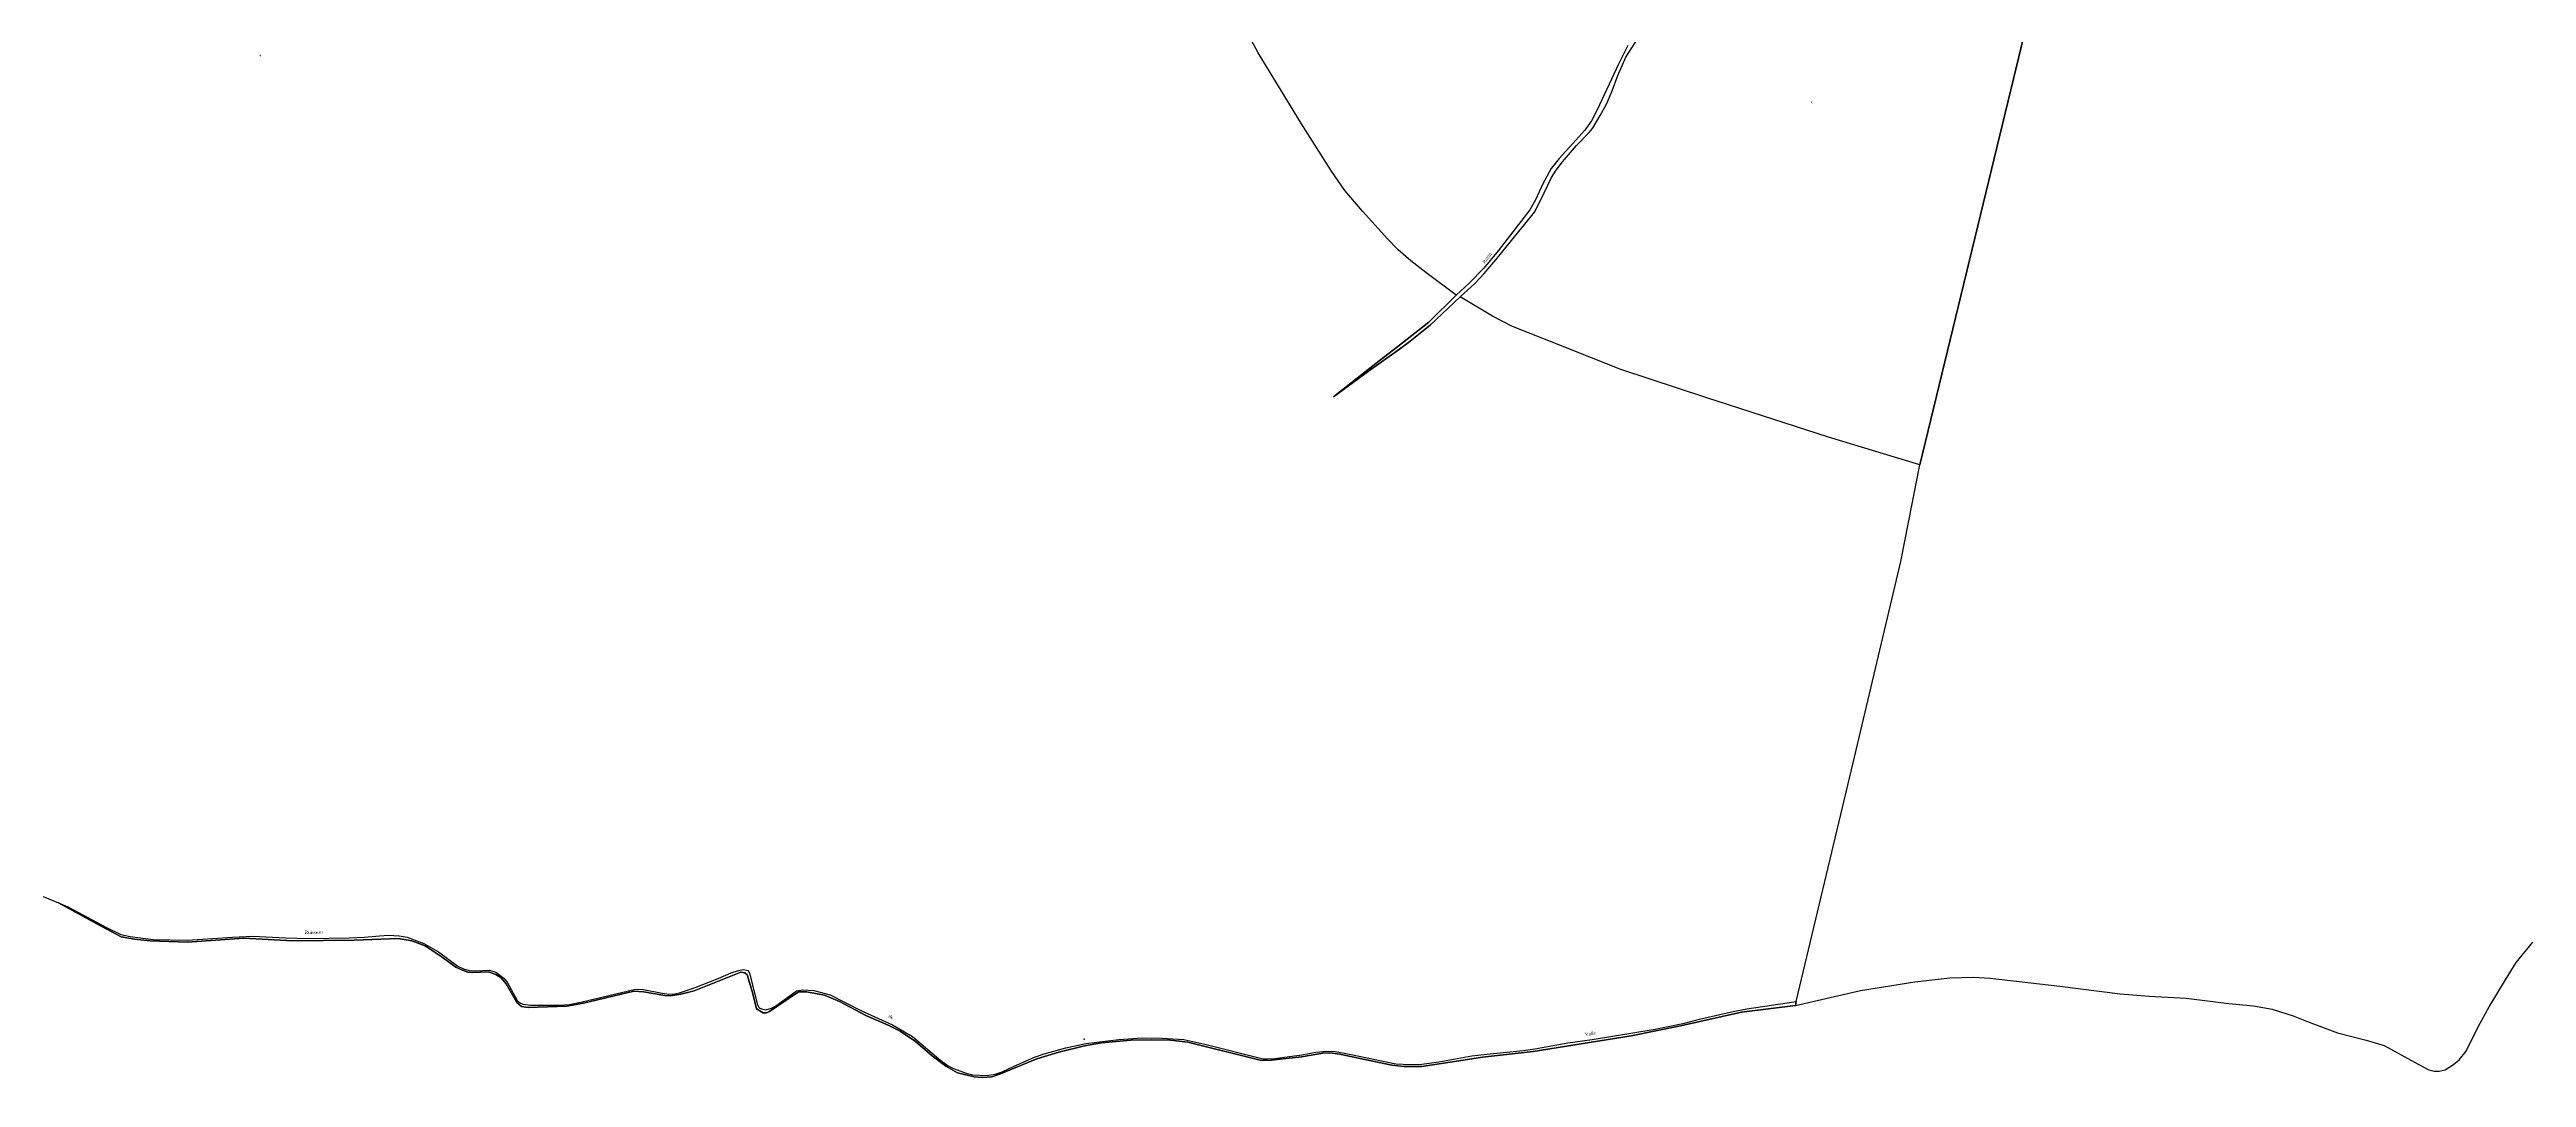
# Model space of a CAD drawing. Extents: x 1189447 to 1205702, y 6141591 to 6152844.
# Drawn here: x 1191241 to 1193511, y 6144427 to 6145369 of the extents above; entities that cross this region are included whole.
import ezdxf

# ---------------------------------------------------------------- set-up
doc = ezdxf.new("R2010")
doc.units = 0
doc.linetypes.add('CONTINU', pattern=[0])
doc.layers.get('0').update_dxf_attribs({"linetype": 'CONTINU'})
for name, color, linetype in [('1FLECHEFL', 7, 'CONTINU'), ('1LIEUDIT', 7, 'CONTINU'), ('1PARCELLE', 7, 'CONTINU'), ('1SECTION', 7, 'CONTINU'), ('1SUBDSECT', 7, 'CONTINU'), ('1TRONFLUV', 7, 'CONTINU'), ('3PARCELLETEX', 7, 'CONTINU'), ('3TRONFLUVTEX', 7, 'CONTINU')]:
    doc.layers.add(name, color=color, linetype=linetype)
doc.styles.get("Standard").update_dxf_attribs({"font": 'Times New Roman'})

# ---------------------------------------------------------------- blocks, each defined once
blk = doc.blocks.new('FLECHRU1')
blk.add_point((0, 0))

msp = doc.modelspace()

# ---------------------------------------------------------------- linework, layer by layer
at = {"layer": '1LIEUDIT'}
msp.add_lwpolyline([(1191235.05, 6144593.12), (1191249.07, 6144587.35), (1191284.41, 6144567.97), (1191306.6, 6144556.23), (1191318.83, 6144553.95), (1191333.16, 6144552.36), (1191367.43, 6144551.26), (1191419.04, 6144554.88), (1191463.68, 6144552.43), (1191520.21, 6144552.94), (1191560.77, 6144554.51), (1191572.89, 6144552.54), (1191585.24, 6144547.77), (1191599.76, 6144538.22), (1191613.39, 6144528.41), (1191619.27, 6144525.41), (1191624.31, 6144523.85), (1191628.48, 6144523.31), (1191643.14, 6144523.95), (1191649.87, 6144521.6), (1191654.64, 6144518.43), (1191659.27, 6144512.9), (1191669.17, 6144495.82), (1191673.39, 6144492.36), (1191679.6, 6144491.29), (1191715, 6144492.63), (1191730.2, 6144495.2), (1191776.48, 6144506.29), (1191785.35, 6144505.78), (1191804.62, 6144502.19), (1191809.92, 6144502.14), (1191819.51, 6144503.61), (1191831.78, 6144506.74), (1191874.37, 6144523.84), (1191877.95, 6144523.24), (1191880.27, 6144521.24), (1191885.11, 6144505.24), (1191888.91, 6144490.16), (1191894.98, 6144486.44), (1191897.97, 6144486.48), (1191900.69, 6144487.75), (1191927.23, 6144505.55), (1191934.63, 6144505.74), (1191951.09, 6144502.56), (1191964.85, 6144496.76), (1191988.96, 6144484.06), (1192009.35, 6144475.24), (1192020.46, 6144469.74), (1192034.45, 6144460.33), (1192049.69, 6144447), (1192062.33, 6144437.52), (1192073.03, 6144431.61), (1192088.15, 6144427.7), (1192095.44, 6144427.25), (1192104.29, 6144427.77), (1192112.47, 6144430.48), (1192145.62, 6144444.28), (1192165.8, 6144450.44), (1192189.27, 6144456.13), (1192204.89, 6144458.82), (1192231.83, 6144461.42), (1192251.17, 6144461.77), (1192268.18, 6144461.35), (1192283.96, 6144459.7), (1192350.26, 6144443.17), (1192357.94, 6144442.8), (1192368.56, 6144444.01), (1192388.03, 6144446.17), (1192407.61, 6144449.64), (1192414.28, 6144449.77), (1192423.09, 6144448.74), (1192470.98, 6144438.5), (1192482.02, 6144437.14), (1192498.32, 6144437.34), (1192508.5, 6144438.92), (1192554.15, 6144445.8), (1192600.35, 6144451), (1192690.36, 6144465.38), (1192735.57, 6144474.42), (1192791.43, 6144487.08), (1192840.87, 6144493.19), (1192841.39, 6144496.87), (1192893.63, 6144715.44), (1192937.52, 6144900.1), (1192954.87, 6144988.46), (1193038.2, 6145332.18), (1193104.98, 6145608.88)], dxfattribs=at)
at = {"layer": '1PARCELLE'}
for points in [[(1193104.98, 6145608.88), (1193038.2, 6145332.18), (1192954.87, 6144988.46), (1192954.87, 6144988.46), (1192870.96, 6145013.81), (1192759.54, 6145049.84), (1192680.69, 6145075.83), (1192623.97, 6145098.44), (1192581.67, 6145115.41), (1192563.16, 6145124.87), (1192533.45, 6145142.54), (1192546.92, 6145154.8), (1192555.55, 6145163.86), (1192566.37, 6145176.45), (1192580.57, 6145194.22), (1192592.85, 6145208.93), (1192601.63, 6145220.21), (1192607.34, 6145230.61), (1192617.3, 6145251.8), (1192621.58, 6145258.67), (1192627.37, 6145266.1), (1192640.17, 6145281.28), (1192651.82, 6145292.97), (1192654.75, 6145296.84), (1192661.96, 6145308.59), (1192667.78, 6145319.16), (1192672.96, 6145331.35), (1192678.16, 6145345.24), (1192685.43, 6145362.07), (1192704.64, 6145391.87)], [(1191235.05, 6144593.12), (1191249.07, 6144587.35), (1191257.71, 6144583.59), (1191293.13, 6144564.69), (1191306.27, 6144558.21), (1191314.74, 6144556.33), (1191335.9, 6144553.67), (1191367.33, 6144553.14), (1191408.57, 6144555.83), (1191427.14, 6144556.75), (1191457.07, 6144555.27), (1191478.68, 6144554.55), (1191515.36, 6144555.08), (1191529.66, 6144555.85), (1191543.4, 6144557.15), (1191551.57, 6144557.57), (1191561.36, 6144557.05), (1191568.77, 6144555.85), (1191583.81, 6144550.09), (1191597.47, 6144542.36), (1191615.08, 6144529.24), (1191620.21, 6144526.86), (1191625.4, 6144525.22), (1191630.89, 6144524.98), (1191644.03, 6144525.6), (1191649.83, 6144523.7), (1191657.14, 6144518.25), (1191660.32, 6144514.67), (1191669.52, 6144497.88), (1191672.6, 6144495.22), (1191674.97, 6144494.37), (1191681.64, 6144493.52), (1191708.24, 6144493.53), (1191717.01, 6144494.09), (1191729.08, 6144496.69), (1191777.81, 6144508.03), (1191785.16, 6144507.82), (1191800.75, 6144504.74), (1191808.53, 6144503.62), (1191813.93, 6144503.9), (1191819.22, 6144505.18), (1191832.63, 6144509.63), (1191853.67, 6144517.82), (1191865.43, 6144523), (1191872.41, 6144525.31), (1191876.92, 6144526.17), (1191880.68, 6144525.1), (1191882.5, 6144522.69), (1191889.71, 6144493.64), (1191891.33, 6144491.11), (1191893.35, 6144490.09), (1191897.4, 6144489.22), (1191902.38, 6144490.85), (1191906.04, 6144492.7), (1191925.54, 6144506.66), (1191931.11, 6144507.65), (1191941.28, 6144507.03), (1191956.33, 6144502.93), (1191984.51, 6144488.57), (1192013.29, 6144475.45), (1192031.59, 6144464.68), (1192057.65, 6144442.83), (1192064.31, 6144437.83), (1192069.27, 6144435.45), (1192080.78, 6144431.25), (1192086.92, 6144429.72), (1192099.52, 6144429.05), (1192107.49, 6144430.24), (1192113.91, 6144432.51), (1192124.78, 6144437.6), (1192143.4, 6144445.74), (1192152.23, 6144448.77), (1192172.31, 6144454.42), (1192190.67, 6144458.28), (1192220.72, 6144462.16), (1192242.14, 6144463.46), (1192260.38, 6144463.33), (1192280.34, 6144461.88), (1192299.57, 6144457.7), (1192352.99, 6144444.4), (1192356.93, 6144444.21), (1192363.69, 6144444.64), (1192388.44, 6144447.84), (1192401.29, 6144450.33), (1192411.41, 6144451.37), (1192418.89, 6144451.17), (1192433.68, 6144448.24), (1192474.54, 6144439.8), (1192487.86, 6144439.22), (1192498.48, 6144439.41), (1192514.16, 6144441.63), (1192544.18, 6144446.94), (1192561.22, 6144448.92), (1192591.43, 6144451.89), (1192602.11, 6144453.45), (1192632.17, 6144458.83), (1192654.41, 6144461.96), (1192695.34, 6144468.8), (1192712.19, 6144471.5), (1192739.1, 6144477.07), (1192752.89, 6144480.73), (1192782.35, 6144487.39), (1192796.18, 6144490.07), (1192841.39, 6144496.87), (1192893.63, 6144715.44), (1192937.52, 6144900.1), (1192954.87, 6144988.46), (1192870.96, 6145013.81), (1192759.54, 6145049.84), (1192680.69, 6145075.83), (1192623.97, 6145098.44), (1192581.67, 6145115.41), (1192563.16, 6145124.87), (1192533.45, 6145142.54), (1192506.04, 6145116.56), (1192486.09, 6145100.53), (1192478.09, 6145094.6), (1192449.67, 6145074.28), (1192417.38, 6145050.89), (1192459.22, 6145083.88), (1192476.35, 6145096.89), (1192504.74, 6145119.36), (1192530.03, 6145143.92), (1192530.03, 6145143.92), (1192502.12, 6145164.76), (1192488.41, 6145175.46), (1192476.82, 6145185.55), (1192467.01, 6145195.54), (1192444.16, 6145220.87), (1192427.88, 6145239.95), (1192415.63, 6145257.58), (1192388.25, 6145300.96), (1192348.41, 6145365.92), (1192333.48, 6145393.97)], [(1192687.36, 6145372.88), (1192678.8, 6145355.82), (1192659.23, 6145313.79), (1192654.06, 6145303.76), (1192647.71, 6145295.07), (1192636.89, 6145282.84), (1192624.31, 6145269.39), (1192617.02, 6145260.05), (1192609.28, 6145246.08), (1192602.62, 6145231.47), (1192597.35, 6145222.2), (1192568.49, 6145184.53), (1192555.3, 6145168.65), (1192541.8, 6145154.88), (1192530.03, 6145143.92), (1192530.03, 6145143.92), (1192502.12, 6145164.76), (1192488.41, 6145175.46), (1192476.82, 6145185.55), (1192467.01, 6145195.54), (1192444.16, 6145220.87), (1192427.88, 6145239.95), (1192415.63, 6145257.58), (1192388.25, 6145300.96), (1192348.41, 6145365.92), (1192333.48, 6145393.97)]]:
    msp.add_lwpolyline(points, dxfattribs=at)
at = {"layer": '1SECTION'}
msp.add_lwpolyline([(1191235.05, 6144593.12), (1191249.07, 6144587.35), (1191284.41, 6144567.97), (1191306.6, 6144556.23), (1191318.83, 6144553.95), (1191333.16, 6144552.36), (1191367.43, 6144551.26), (1191419.04, 6144554.88), (1191463.68, 6144552.43), (1191520.21, 6144552.94), (1191560.77, 6144554.51), (1191572.89, 6144552.54), (1191585.24, 6144547.77), (1191599.76, 6144538.22), (1191613.39, 6144528.41), (1191619.27, 6144525.41), (1191624.31, 6144523.85), (1191628.48, 6144523.31), (1191643.14, 6144523.95), (1191649.87, 6144521.6), (1191654.64, 6144518.43), (1191659.27, 6144512.9), (1191669.17, 6144495.82), (1191673.39, 6144492.36), (1191679.6, 6144491.29), (1191715, 6144492.63), (1191730.2, 6144495.2), (1191776.48, 6144506.29), (1191785.35, 6144505.78), (1191804.62, 6144502.19), (1191809.92, 6144502.14), (1191819.51, 6144503.61), (1191831.78, 6144506.74), (1191874.37, 6144523.84), (1191877.95, 6144523.24), (1191880.27, 6144521.24), (1191885.11, 6144505.24), (1191888.91, 6144490.16), (1191894.98, 6144486.44), (1191897.97, 6144486.48), (1191900.69, 6144487.75), (1191927.23, 6144505.55), (1191934.63, 6144505.74), (1191951.09, 6144502.56), (1191964.85, 6144496.76), (1191988.96, 6144484.06), (1192009.35, 6144475.24), (1192020.46, 6144469.74), (1192034.45, 6144460.33), (1192049.69, 6144447), (1192062.33, 6144437.52), (1192073.03, 6144431.61), (1192088.15, 6144427.7), (1192095.44, 6144427.25), (1192104.29, 6144427.77), (1192112.47, 6144430.48), (1192145.62, 6144444.28), (1192165.8, 6144450.44), (1192189.27, 6144456.13), (1192204.89, 6144458.82), (1192231.83, 6144461.42), (1192251.17, 6144461.77), (1192268.18, 6144461.35), (1192283.96, 6144459.7), (1192350.26, 6144443.17), (1192357.94, 6144442.8), (1192368.56, 6144444.01), (1192388.03, 6144446.17), (1192407.61, 6144449.64), (1192414.28, 6144449.77), (1192423.09, 6144448.74), (1192470.98, 6144438.5), (1192482.02, 6144437.14), (1192498.32, 6144437.34), (1192508.5, 6144438.92), (1192554.15, 6144445.8), (1192600.35, 6144451), (1192690.36, 6144465.38), (1192735.57, 6144474.42), (1192791.43, 6144487.08), (1192840.87, 6144493.19), (1192900.57, 6144506.94), (1192950.2, 6144514.87), (1192982.24, 6144518.54), (1193003.85, 6144519.12), (1193019.34, 6144518.25), (1193083.24, 6144511.01), (1193138.32, 6144503.98), (1193165, 6144501.72), (1193198.75, 6144499.9), (1193237.81, 6144494.98), (1193260.45, 6144492.79), (1193277.78, 6144489.95), (1193297.02, 6144483.75), (1193310.61, 6144478.21), (1193337.61, 6144468.13), (1193363.67, 6144461.48), (1193380.29, 6144456.61), (1193408.22, 6144441.21), (1193421.25, 6144434.21), (1193426.23, 6144433.15), (1193430.71, 6144432.94), (1193436.09, 6144434.14), (1193443.88, 6144439.03), (1193448.94, 6144443.54), (1193455.41, 6144451.24), (1193466.44, 6144473.72), (1193476.56, 6144491.95), (1193491.61, 6144516.67), (1193501.38, 6144532.46), (1193516.67, 6144551.27)], dxfattribs=at)
at = {"layer": '1SUBDSECT'}
msp.add_lwpolyline([(1191235.05, 6144593.12), (1191249.07, 6144587.35), (1191284.41, 6144567.97), (1191306.6, 6144556.23), (1191318.83, 6144553.95), (1191333.16, 6144552.36), (1191367.43, 6144551.26), (1191419.04, 6144554.88), (1191463.68, 6144552.43), (1191520.21, 6144552.94), (1191560.77, 6144554.51), (1191572.89, 6144552.54), (1191585.24, 6144547.77), (1191599.76, 6144538.22), (1191613.39, 6144528.41), (1191619.27, 6144525.41), (1191624.31, 6144523.85), (1191628.48, 6144523.31), (1191643.14, 6144523.95), (1191649.87, 6144521.6), (1191654.64, 6144518.43), (1191659.27, 6144512.9), (1191669.17, 6144495.82), (1191673.39, 6144492.36), (1191679.6, 6144491.29), (1191715, 6144492.63), (1191730.2, 6144495.2), (1191776.48, 6144506.29), (1191785.35, 6144505.78), (1191804.62, 6144502.19), (1191809.92, 6144502.14), (1191819.51, 6144503.61), (1191831.78, 6144506.74), (1191874.37, 6144523.84), (1191877.95, 6144523.24), (1191880.27, 6144521.24), (1191885.11, 6144505.24), (1191888.91, 6144490.16), (1191894.98, 6144486.44), (1191897.97, 6144486.48), (1191900.69, 6144487.75), (1191927.23, 6144505.55), (1191934.63, 6144505.74), (1191951.09, 6144502.56), (1191964.85, 6144496.76), (1191988.96, 6144484.06), (1192009.35, 6144475.24), (1192020.46, 6144469.74), (1192034.45, 6144460.33), (1192049.69, 6144447), (1192062.33, 6144437.52), (1192073.03, 6144431.61), (1192088.15, 6144427.7), (1192095.44, 6144427.25), (1192104.29, 6144427.77), (1192112.47, 6144430.48), (1192145.62, 6144444.28), (1192165.8, 6144450.44), (1192189.27, 6144456.13), (1192204.89, 6144458.82), (1192231.83, 6144461.42), (1192251.17, 6144461.77), (1192268.18, 6144461.35), (1192283.96, 6144459.7), (1192350.26, 6144443.17), (1192357.94, 6144442.8), (1192368.56, 6144444.01), (1192388.03, 6144446.17), (1192407.61, 6144449.64), (1192414.28, 6144449.77), (1192423.09, 6144448.74), (1192470.98, 6144438.5), (1192482.02, 6144437.14), (1192498.32, 6144437.34), (1192508.5, 6144438.92), (1192554.15, 6144445.8), (1192600.35, 6144451), (1192690.36, 6144465.38), (1192735.57, 6144474.42), (1192791.43, 6144487.08), (1192840.87, 6144493.19), (1192841.39, 6144496.87), (1192893.63, 6144715.44), (1192937.52, 6144900.1), (1192954.87, 6144988.46), (1193038.2, 6145332.18), (1193104.98, 6145608.88)], dxfattribs=at)
at = {"layer": '1TRONFLUV'}
msp.add_lwpolyline([(1192687.36, 6145372.88), (1192678.8, 6145355.82), (1192659.23, 6145313.79), (1192654.06, 6145303.76), (1192647.71, 6145295.07), (1192636.89, 6145282.84), (1192624.31, 6145269.39), (1192617.02, 6145260.05), (1192609.28, 6145246.08), (1192602.62, 6145231.47), (1192597.35, 6145222.2), (1192568.49, 6145184.53), (1192555.3, 6145168.65), (1192541.8, 6145154.88), (1192530.03, 6145143.92), (1192504.74, 6145119.36), (1192476.35, 6145096.89), (1192459.22, 6145083.88), (1192417.38, 6145050.89), (1192449.67, 6145074.28), (1192478.09, 6145094.6), (1192486.09, 6145100.53), (1192506.04, 6145116.56), (1192533.45, 6145142.54), (1192546.92, 6145154.8), (1192555.55, 6145163.86), (1192566.37, 6145176.45), (1192580.57, 6145194.22), (1192592.85, 6145208.93), (1192601.63, 6145220.21), (1192607.34, 6145230.61), (1192617.3, 6145251.8), (1192621.58, 6145258.67), (1192627.37, 6145266.1), (1192640.17, 6145281.28), (1192651.82, 6145292.97), (1192654.75, 6145296.84), (1192661.96, 6145308.59), (1192667.78, 6145319.16), (1192672.96, 6145331.35), (1192678.16, 6145345.24), (1192685.43, 6145362.07), (1192704.64, 6145391.87)], dxfattribs=at)
msp.add_lwpolyline([(1192841.39, 6144496.87), (1192840.87, 6144493.19), (1192791.43, 6144487.08), (1192735.57, 6144474.42), (1192690.36, 6144465.38), (1192600.35, 6144451), (1192554.15, 6144445.8), (1192508.5, 6144438.92), (1192498.32, 6144437.34), (1192482.02, 6144437.14), (1192470.98, 6144438.5), (1192423.09, 6144448.74), (1192414.28, 6144449.77), (1192407.61, 6144449.64), (1192388.03, 6144446.17), (1192368.56, 6144444.01), (1192357.94, 6144442.8), (1192350.26, 6144443.17), (1192283.96, 6144459.7), (1192268.18, 6144461.35), (1192251.17, 6144461.77), (1192231.83, 6144461.42), (1192204.89, 6144458.82), (1192189.27, 6144456.13), (1192165.8, 6144450.44), (1192145.62, 6144444.28), (1192112.47, 6144430.48), (1192104.29, 6144427.77), (1192095.44, 6144427.25), (1192088.15, 6144427.7), (1192073.03, 6144431.61), (1192062.33, 6144437.52), (1192049.69, 6144447), (1192034.45, 6144460.33), (1192020.46, 6144469.74), (1192009.35, 6144475.24), (1191988.96, 6144484.06), (1191964.85, 6144496.76), (1191951.09, 6144502.56), (1191934.63, 6144505.74), (1191927.23, 6144505.55), (1191900.69, 6144487.75), (1191897.97, 6144486.48), (1191894.98, 6144486.44), (1191888.91, 6144490.16), (1191885.11, 6144505.24), (1191880.27, 6144521.24), (1191877.95, 6144523.24), (1191874.37, 6144523.84), (1191831.78, 6144506.74), (1191819.51, 6144503.61), (1191809.92, 6144502.14), (1191804.62, 6144502.19), (1191785.35, 6144505.78), (1191776.48, 6144506.29), (1191730.2, 6144495.2), (1191715, 6144492.63), (1191679.6, 6144491.29), (1191673.39, 6144492.36), (1191669.17, 6144495.82), (1191659.27, 6144512.9), (1191654.64, 6144518.43), (1191649.87, 6144521.6), (1191643.14, 6144523.95), (1191628.48, 6144523.31), (1191624.31, 6144523.85), (1191619.27, 6144525.41), (1191613.39, 6144528.41), (1191599.76, 6144538.22), (1191585.24, 6144547.77), (1191572.89, 6144552.54), (1191560.77, 6144554.51), (1191520.21, 6144552.94), (1191463.68, 6144552.43), (1191419.04, 6144554.88), (1191367.43, 6144551.26), (1191333.16, 6144552.36), (1191318.83, 6144553.95), (1191306.6, 6144556.23), (1191284.41, 6144567.97), (1191249.07, 6144587.35), (1191257.71, 6144583.59), (1191293.13, 6144564.69), (1191306.27, 6144558.21), (1191314.74, 6144556.33), (1191335.9, 6144553.67), (1191367.33, 6144553.14), (1191408.57, 6144555.83), (1191427.14, 6144556.75), (1191457.07, 6144555.27), (1191478.68, 6144554.55), (1191515.36, 6144555.08), (1191529.66, 6144555.85), (1191543.4, 6144557.15), (1191551.57, 6144557.57), (1191561.36, 6144557.05), (1191568.77, 6144555.85), (1191583.81, 6144550.09), (1191597.47, 6144542.36), (1191615.08, 6144529.24), (1191620.21, 6144526.86), (1191625.4, 6144525.22), (1191630.89, 6144524.98), (1191644.03, 6144525.6), (1191649.83, 6144523.7), (1191657.14, 6144518.25), (1191660.32, 6144514.67), (1191669.52, 6144497.88), (1191672.6, 6144495.22), (1191674.97, 6144494.37), (1191681.64, 6144493.52), (1191708.24, 6144493.53), (1191717.01, 6144494.09), (1191729.08, 6144496.69), (1191777.81, 6144508.03), (1191785.16, 6144507.82), (1191800.75, 6144504.74), (1191808.53, 6144503.62), (1191813.93, 6144503.9), (1191819.22, 6144505.18), (1191832.63, 6144509.63), (1191853.67, 6144517.82), (1191865.43, 6144523), (1191872.41, 6144525.31), (1191876.92, 6144526.17), (1191880.68, 6144525.1), (1191882.5, 6144522.69), (1191889.71, 6144493.64), (1191891.33, 6144491.11), (1191893.35, 6144490.09), (1191897.4, 6144489.22), (1191902.38, 6144490.85), (1191906.04, 6144492.7), (1191925.54, 6144506.66), (1191931.11, 6144507.65), (1191941.28, 6144507.03), (1191956.33, 6144502.93), (1191984.51, 6144488.57), (1192013.29, 6144475.45), (1192031.59, 6144464.68), (1192057.65, 6144442.83), (1192064.31, 6144437.83), (1192069.27, 6144435.45), (1192080.78, 6144431.25), (1192086.92, 6144429.72), (1192099.52, 6144429.05), (1192107.49, 6144430.24), (1192113.91, 6144432.51), (1192124.78, 6144437.6), (1192143.4, 6144445.74), (1192152.23, 6144448.77), (1192172.31, 6144454.42), (1192190.67, 6144458.28), (1192220.72, 6144462.16), (1192242.14, 6144463.46), (1192260.38, 6144463.33), (1192280.34, 6144461.88), (1192299.57, 6144457.7), (1192352.99, 6144444.4), (1192356.93, 6144444.21), (1192363.69, 6144444.64), (1192388.44, 6144447.84), (1192401.29, 6144450.33), (1192411.41, 6144451.37), (1192418.89, 6144451.17), (1192433.68, 6144448.24), (1192474.54, 6144439.8), (1192487.86, 6144439.22), (1192498.48, 6144439.41), (1192514.16, 6144441.63), (1192544.18, 6144446.94), (1192561.22, 6144448.92), (1192591.43, 6144451.89), (1192602.11, 6144453.45), (1192632.17, 6144458.83), (1192654.41, 6144461.96), (1192695.34, 6144468.8), (1192712.19, 6144471.5), (1192739.1, 6144477.07), (1192752.89, 6144480.73), (1192782.35, 6144487.39), (1192796.18, 6144490.07), (1192841.39, 6144496.87)], close=True, dxfattribs=at)

# ---------------------------------------------------------------- block references
at = {"layer": '1FLECHEFL', "rotation": 6.8}
msp.add_blockref('FLECHRU1', (1192188.9, 6144462.41), dxfattribs=at)

# ---------------------------------------------------------------- texts
at = {"layer": '3PARCELLETEX'}
for s, p in [('4', (1191433.26, 6145362.68)), ('6', (1192855.02, 6145319.47))]:
    msp.add_text(s, height=2, dxfattribs=at).set_placement(p)
at = {"layer": '3TRONFLUVTEX'}
for s, rotation, p in [('Ravin', 52.6, (1192556.11, 6145172.72)), ('Ruisseau', 0.7, (1191474.85, 6144558.7)), ('de', 333, (1192009.43, 6144482.34)), ('Valle', 9.6, (1192648.21, 6144465.17))]:
    msp.add_text(s, height=3, rotation=rotation, dxfattribs=at).set_placement(p)

doc.saveas('drawing.dxf')
